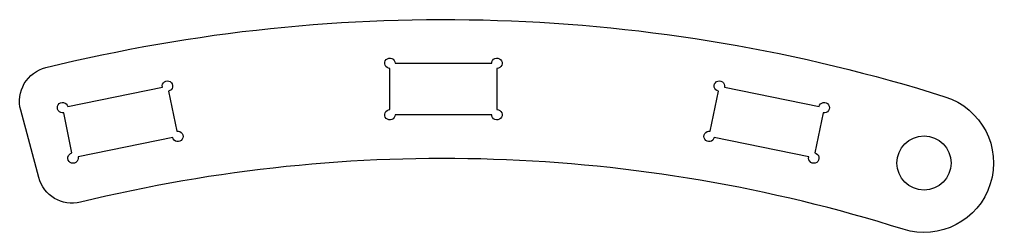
# Model space of a CAD drawing. Header units: millimetres. Extents: x -30.5 to 39.6, y 104.7 to 120.
import ezdxf

# ---------------------------------------------------------------- set-up
doc = ezdxf.new("R2010")
doc.units = ezdxf.units.MM
doc.layers.get('0').update_dxf_attribs({"linetype": 'CONTINUOUS'})

msp = doc.modelspace()

# ---------------------------------------------------------------- linework, layer by layer
for points in [[(-26.117, 106.855, -0.407719), (-29.125, 108.636), (-30.42, 113.466, -0.42046), (-28.602, 116.542, -0.137378), (36.085, 114.446, -1), (33.078, 104.909, 0.137137)], [(3.475, 116.85, -2.414214), (3.85, 116.475), (3.85, 113.525, -2.414214), (3.475, 113.15), (-3.475, 113.15, -2.414214), (-3.85, 113.525), (-3.85, 116.475, -2.414214), (-3.475, 116.85)], [(-19.186, 111.958, -2.414214), (-19.478, 111.515), (-26.284, 110.11, -2.414214), (-26.727, 110.401), (-27.324, 113.29, -2.414214), (-27.032, 113.733), (-20.226, 115.139, -2.414214), (-19.783, 114.847)], [(26.727, 110.401, -2.414214), (26.284, 110.11), (19.478, 111.515, -2.414214), (19.186, 111.958), (19.783, 114.847, -2.414214), (20.226, 115.139), (27.032, 113.733, -2.414214), (27.324, 113.29)]]:
    msp.add_lwpolyline(points, format="xyb", close=True)
msp.add_circle((34.581, 109.677), 1.95)

doc.saveas('drawing.dxf')
